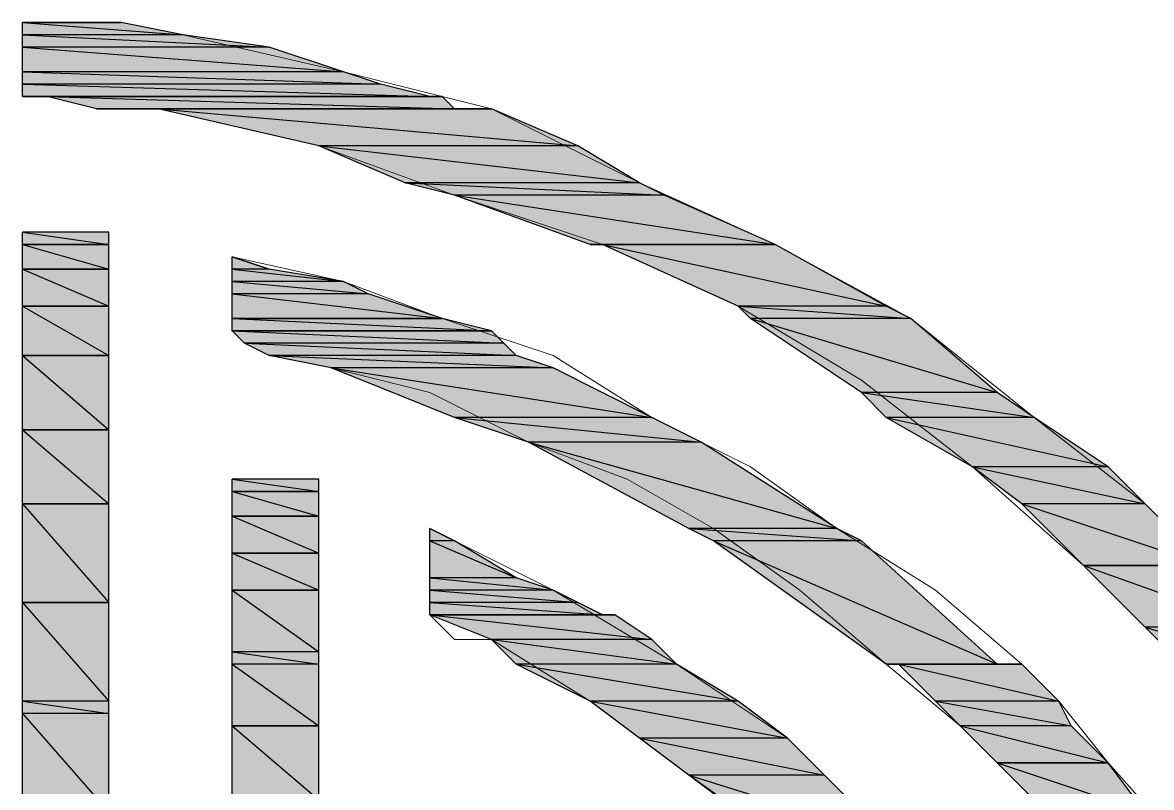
# Model space of a CAD drawing. Header units: millimetres. Extents: x -678 to 5260, y -935 to 3264.
# Drawn here: x 4805.09 to 4835.47, y -783.18 to -762.6 of the extents above; entities that cross this region are included whole.
import ezdxf

# ---------------------------------------------------------------- set-up
doc = ezdxf.new("R2010")
doc.units = ezdxf.units.MM
doc.header["$MEASUREMENT"] = 0
doc.layers.get('0').update_dxf_attribs({"linetype": 'CONTINUOUS'})

msp = doc.modelspace()

# ---------------------------------------------------------------- hatches: boundary and pattern name
at = {"true_color": 0x000007}
h = msp.add_hatch(color=7, dxfattribs=at)
h.paths.add_polyline_path([(4807.74748, -762.5972), (4805.09188, -762.5972), (4809.40723, -762.92915)])
h.paths.add_polyline_path([(4805.09188, -762.5972), (4809.40723, -762.92915), (4805.09188, -762.92915)])
h = msp.add_hatch(color=7, dxfattribs=at)
h.paths.add_polyline_path([(4809.40723, -762.92915), (4805.09188, -762.92915), (4811.73089, -763.2611)])
h.paths.add_polyline_path([(4805.09188, -762.92915), (4811.73089, -763.2611), (4805.09188, -763.2611)])
h = msp.add_hatch(color=7, dxfattribs=at)
h.paths.add_polyline_path([(4811.73089, -763.2611), (4805.09188, -763.2611), (4813.72259, -763.925)])
h.paths.add_polyline_path([(4805.09188, -763.2611), (4813.72259, -763.925), (4805.09188, -763.925)])
h = msp.add_hatch(color=7, dxfattribs=at)
h.paths.add_polyline_path([(4813.72259, -763.925), (4805.09188, -763.925), (4814.71844, -764.25695)])
h.paths.add_polyline_path([(4805.09188, -763.925), (4814.71844, -764.25695), (4805.09188, -764.25695)])
h = msp.add_hatch(color=7, dxfattribs=at)
h.paths.add_polyline_path([(4814.71844, -764.25695), (4805.09188, -764.25695), (4816.04624, -764.5889)])
h.paths.add_polyline_path([(4805.09188, -764.25695), (4816.04624, -764.5889), (4805.09188, -764.5889)])
h = msp.add_hatch(color=7, dxfattribs=at)
h.paths.add_polyline_path([(4816.04624, -764.5889), (4805.09188, -764.5889)])
h.paths.add_polyline_path([(4805.09188, -764.5889), (4816.04624, -764.5889)])
h.paths.add_polyline_path([(4816.04624, -764.5889), (4805.09188, -764.5889)])
h.paths.add_polyline_path([(4816.04624, -764.5889), (4805.09188, -764.5889), (4805.42383, -764.5889)])
h = msp.add_hatch(color=7, dxfattribs=at)
h.paths.add_polyline_path([(4816.37819, -764.5889), (4805.75578, -764.5889), (4816.71014, -764.92085)])
h.paths.add_polyline_path([(4805.75578, -764.5889), (4816.71014, -764.92085), (4807.08358, -764.92085)])
h = msp.add_hatch(color=7, dxfattribs=at)
h.paths.add_polyline_path([(4816.71014, -764.92085), (4807.08358, -764.92085), (4817.70599, -764.92085)])
h.paths.add_polyline_path([(4807.08358, -764.92085), (4817.70599, -764.92085), (4808.74333, -764.92085)])
h = msp.add_hatch(color=7, dxfattribs=at)
h.paths.add_polyline_path([(4817.70599, -764.92085), (4808.74333, -764.92085), (4820.02964, -765.9167)])
h.paths.add_polyline_path([(4808.74333, -764.92085), (4820.02964, -765.9167), (4813.05869, -765.9167)])
h = msp.add_hatch(color=7, dxfattribs=at)
h.paths.add_polyline_path([(4820.02964, -765.9167), (4813.05869, -765.9167), (4821.68939, -766.91255)])
h.paths.add_polyline_path([(4813.05869, -765.9167), (4821.68939, -766.91255), (4815.38234, -766.91255)])
h = msp.add_hatch(color=7, dxfattribs=at)
h.paths.add_polyline_path([(4821.68939, -766.91255), (4815.38234, -766.91255), (4822.35329, -767.2445)])
h.paths.add_polyline_path([(4815.38234, -766.91255), (4822.35329, -767.2445), (4816.71014, -767.2445)])
h = msp.add_hatch(color=7, dxfattribs=at)
h.paths.add_polyline_path([(4822.35329, -767.2445), (4816.71014, -767.2445), (4825.34084, -768.5723)])
h.paths.add_polyline_path([(4816.71014, -767.2445), (4825.34084, -768.5723), (4820.36159, -768.5723)])
h = msp.add_hatch(color=7, dxfattribs=at)
h.paths.add_polyline_path([(4807.41553, -768.24035), (4805.09188, -768.24035), (4807.41553, -768.5723)])
h.paths.add_polyline_path([(4805.09188, -768.24035), (4807.41553, -768.5723), (4805.09188, -768.5723)])
h.paths.add_polyline_path([(4807.41553, -768.5723), (4805.09188, -768.5723)])
h.paths.add_polyline_path([(4805.09188, -768.5723), (4807.41553, -768.5723)])
h = msp.add_hatch(color=7, dxfattribs=at)
h.paths.add_polyline_path([(4807.41553, -768.5723), (4805.09188, -768.5723), (4807.41553, -769.2362)])
h.paths.add_polyline_path([(4805.09188, -768.5723), (4807.41553, -769.2362), (4805.09188, -769.2362)])
h.paths.add_polyline_path([(4807.41553, -769.2362), (4805.09188, -769.2362)])
h.paths.add_polyline_path([(4805.09188, -769.2362), (4807.41553, -769.2362)])
h = msp.add_hatch(color=7, dxfattribs=at)
h.paths.add_polyline_path([(4825.34084, -768.5723), (4820.36159, -768.5723)])
h.paths.add_polyline_path([(4820.36159, -768.5723), (4825.34084, -768.5723), (4820.69354, -768.5723)])
h = msp.add_hatch(color=7, dxfattribs=at)
h.paths.add_polyline_path([(4825.34084, -768.5723), (4820.69354, -768.5723), (4828.3284, -770.23205)])
h.paths.add_polyline_path([(4820.69354, -768.5723), (4828.3284, -770.23205), (4824.34499, -770.23205)])
h = msp.add_hatch(color=7, dxfattribs=at)
h.paths.add_polyline_path([(4811.73089, -769.2362), (4810.73503, -768.90425)])
h.paths.add_polyline_path([(4810.73503, -768.90425), (4811.73089, -769.2362), (4810.73503, -769.2362)])
h = msp.add_hatch(color=7, dxfattribs=at)
h.paths.add_polyline_path([(4807.41553, -769.2362), (4805.09188, -769.2362), (4807.41553, -770.23205)])
h.paths.add_polyline_path([(4805.09188, -769.2362), (4807.41553, -770.23205), (4805.09188, -770.23205)])
h.paths.add_polyline_path([(4807.41553, -770.23205), (4805.09188, -770.23205)])
h.paths.add_polyline_path([(4805.09188, -770.23205), (4807.41553, -770.23205)])
h = msp.add_hatch(color=7, dxfattribs=at)
h.paths.add_polyline_path([(4811.73089, -769.2362), (4810.73503, -769.2362), (4813.72259, -769.56815)])
h.paths.add_polyline_path([(4810.73503, -769.2362), (4813.72259, -769.56815), (4810.73503, -769.56815)])
h = msp.add_hatch(color=7, dxfattribs=at)
h.paths.add_polyline_path([(4813.72259, -769.56815), (4810.73503, -769.56815), (4814.38649, -769.9001)])
h.paths.add_polyline_path([(4810.73503, -769.56815), (4814.38649, -769.9001), (4810.73503, -769.9001)])
h = msp.add_hatch(color=7, dxfattribs=at)
h.paths.add_polyline_path([(4814.38649, -769.9001), (4810.73503, -769.9001), (4816.37819, -770.564)])
h.paths.add_polyline_path([(4810.73503, -769.9001), (4816.37819, -770.564), (4810.73503, -770.564)])
h.paths.add_polyline_path([(4816.37819, -770.564), (4810.73503, -770.564)])
h.paths.add_polyline_path([(4810.73503, -770.564), (4816.37819, -770.564)])
h = msp.add_hatch(color=7, dxfattribs=at)
h.paths.add_polyline_path([(4807.41553, -770.23205), (4805.09188, -770.23205), (4807.41553, -771.55985)])
h.paths.add_polyline_path([(4805.09188, -770.23205), (4807.41553, -771.55985), (4805.09188, -771.55985)])
h.paths.add_polyline_path([(4807.41553, -771.55985), (4805.09188, -771.55985)])
h.paths.add_polyline_path([(4805.09188, -771.55985), (4807.41553, -771.55985)])
h = msp.add_hatch(color=7, dxfattribs=at)
h.paths.add_polyline_path([(4828.3284, -770.23205), (4824.34499, -770.23205), (4828.9923, -770.564)])
h.paths.add_polyline_path([(4824.34499, -770.23205), (4828.9923, -770.564), (4824.67694, -770.564)])
h = msp.add_hatch(color=7, dxfattribs=at)
h.paths.add_polyline_path([(4816.37819, -770.564), (4810.73503, -770.564), (4817.70599, -770.89595)])
h.paths.add_polyline_path([(4810.73503, -770.564), (4817.70599, -770.89595), (4810.73503, -770.89595)])
h = msp.add_hatch(color=7, dxfattribs=at)
h.paths.add_polyline_path([(4828.9923, -770.564), (4824.67694, -770.564), (4831.31595, -772.5557)])
h.paths.add_polyline_path([(4824.67694, -770.564), (4831.31595, -772.5557), (4827.6645, -772.5557)])
h = msp.add_hatch(color=7, dxfattribs=at)
h.paths.add_polyline_path([(4817.70599, -770.89595), (4810.73503, -770.89595), (4818.03794, -771.2279)])
h.paths.add_polyline_path([(4810.73503, -770.89595), (4818.03794, -771.2279), (4811.06698, -771.2279)])
h = msp.add_hatch(color=7, dxfattribs=at)
h.paths.add_polyline_path([(4818.03794, -771.2279), (4811.06698, -771.2279), (4818.36989, -771.55985)])
h.paths.add_polyline_path([(4811.06698, -771.2279), (4818.36989, -771.55985), (4811.73089, -771.55985)])
h = msp.add_hatch(color=7, dxfattribs=at)
h.paths.add_polyline_path([(4807.41553, -771.55985), (4805.09188, -771.55985), (4807.41553, -773.55155)])
h.paths.add_polyline_path([(4805.09188, -771.55985), (4807.41553, -773.55155), (4805.09188, -773.55155)])
h.paths.add_polyline_path([(4807.41553, -773.55155), (4805.09188, -773.55155)])
h.paths.add_polyline_path([(4805.09188, -773.55155), (4807.41553, -773.55155)])
h = msp.add_hatch(color=7, dxfattribs=at)
h.paths.add_polyline_path([(4818.36989, -771.55985), (4811.73089, -771.55985), (4819.36574, -771.8918)])
h.paths.add_polyline_path([(4811.73089, -771.55985), (4819.36574, -771.8918), (4813.39064, -771.8918)])
h = msp.add_hatch(color=7, dxfattribs=at)
h.paths.add_polyline_path([(4819.36574, -771.8918), (4813.39064, -771.8918), (4822.02134, -773.2196)])
h.paths.add_polyline_path([(4813.39064, -771.8918), (4822.02134, -773.2196), (4816.71014, -773.2196)])
h = msp.add_hatch(color=7, dxfattribs=at)
h.paths.add_polyline_path([(4831.31595, -772.5557), (4827.6645, -772.5557), (4832.3118, -773.2196)])
h.paths.add_polyline_path([(4827.6645, -772.5557), (4832.3118, -773.2196), (4828.3284, -773.2196)])
h = msp.add_hatch(color=7, dxfattribs=at)
h.paths.add_polyline_path([(4822.02134, -773.2196), (4816.71014, -773.2196), (4823.34914, -773.8835)])
h.paths.add_polyline_path([(4816.71014, -773.2196), (4823.34914, -773.8835), (4818.70184, -773.8835)])
h = msp.add_hatch(color=7, dxfattribs=at)
h.paths.add_polyline_path([(4832.3118, -773.2196), (4828.3284, -773.2196), (4834.3035, -774.5474)])
h.paths.add_polyline_path([(4828.3284, -773.2196), (4834.3035, -774.5474), (4830.65205, -774.5474)])
h = msp.add_hatch(color=7, dxfattribs=at)
h.paths.add_polyline_path([(4807.41553, -773.55155), (4805.09188, -773.55155), (4807.41553, -775.54325)])
h.paths.add_polyline_path([(4805.09188, -773.55155), (4807.41553, -775.54325), (4805.09188, -775.54325)])
h = msp.add_hatch(color=7, dxfattribs=at)
h.paths.add_polyline_path([(4823.34914, -773.8835), (4818.70184, -773.8835), (4827.00059, -776.20716)])
h.paths.add_polyline_path([(4818.70184, -773.8835), (4827.00059, -776.20716), (4823.01719, -776.20716)])
h = msp.add_hatch(color=7, dxfattribs=at)
h.paths.add_polyline_path([(4834.3035, -774.5474), (4830.65205, -774.5474), (4835.29935, -775.54325)])
h.paths.add_polyline_path([(4830.65205, -774.5474), (4835.29935, -775.54325), (4831.97985, -775.54325)])
h = msp.add_hatch(color=7, dxfattribs=at)
h.paths.add_polyline_path([(4813.05869, -774.87935), (4810.73503, -774.87935), (4813.05869, -775.2113)])
h.paths.add_polyline_path([(4810.73503, -774.87935), (4813.05869, -775.2113), (4810.73503, -775.2113)])
h.paths.add_polyline_path([(4813.05869, -775.2113), (4810.73503, -775.2113)])
h.paths.add_polyline_path([(4810.73503, -775.2113), (4813.05869, -775.2113)])
h = msp.add_hatch(color=7, dxfattribs=at)
h.paths.add_polyline_path([(4813.05869, -775.2113), (4810.73503, -775.2113), (4813.05869, -775.8752)])
h.paths.add_polyline_path([(4810.73503, -775.2113), (4813.05869, -775.8752), (4810.73503, -775.8752)])
h.paths.add_polyline_path([(4813.05869, -775.8752), (4810.73503, -775.8752)])
h.paths.add_polyline_path([(4810.73503, -775.8752), (4813.05869, -775.8752)])
h = msp.add_hatch(color=7, dxfattribs=at)
h.paths.add_polyline_path([(4807.41553, -775.54325), (4805.09188, -775.54325), (4807.41553, -778.19886)])
h.paths.add_polyline_path([(4805.09188, -775.54325), (4807.41553, -778.19886), (4805.09188, -778.19886)])
h = msp.add_hatch(color=7, dxfattribs=at)
h.paths.add_polyline_path([(4835.29935, -775.54325), (4831.97985, -775.54325), (4836.9591, -777.20301)])
h.paths.add_polyline_path([(4831.97985, -775.54325), (4836.9591, -777.20301), (4833.6396, -777.20301)])
h.paths.add_polyline_path([(4836.9591, -777.20301), (4833.6396, -777.20301)])
h.paths.add_polyline_path([(4833.6396, -777.20301), (4836.9591, -777.20301)])
h = msp.add_hatch(color=7, dxfattribs=at)
h.paths.add_polyline_path([(4813.05869, -775.8752), (4810.73503, -775.8752), (4813.05869, -776.87106)])
h.paths.add_polyline_path([(4810.73503, -775.8752), (4813.05869, -776.87106), (4810.73503, -776.87106)])
h.paths.add_polyline_path([(4813.05869, -776.87106), (4810.73503, -776.87106)])
h.paths.add_polyline_path([(4810.73503, -776.87106), (4813.05869, -776.87106)])
h = msp.add_hatch(color=7, dxfattribs=at)
h.paths.add_polyline_path([(4816.71014, -776.53911), (4816.04624, -776.20716)])
h.paths.add_polyline_path([(4816.04624, -776.20716), (4816.71014, -776.53911), (4816.04624, -776.53911)])
h = msp.add_hatch(color=7, dxfattribs=at)
h.paths.add_polyline_path([(4827.00059, -776.20716), (4823.01719, -776.20716), (4827.6645, -776.53911)])
h.paths.add_polyline_path([(4823.01719, -776.20716), (4827.6645, -776.53911), (4823.68109, -776.53911)])
h = msp.add_hatch(color=7, dxfattribs=at)
h.paths.add_polyline_path([(4816.71014, -776.53911), (4816.04624, -776.53911), (4818.36989, -777.53496)])
h.paths.add_polyline_path([(4816.04624, -776.53911), (4818.36989, -777.53496), (4816.04624, -777.53496)])
h = msp.add_hatch(color=7, dxfattribs=at)
h.paths.add_polyline_path([(4827.6645, -776.53911), (4823.68109, -776.53911), (4831.31595, -779.85861)])
h.paths.add_polyline_path([(4823.68109, -776.53911), (4831.31595, -779.85861), (4828.3284, -779.85861)])
h = msp.add_hatch(color=7, dxfattribs=at)
h.paths.add_polyline_path([(4813.05869, -776.87106), (4810.73503, -776.87106), (4813.05869, -777.86691)])
h.paths.add_polyline_path([(4810.73503, -776.87106), (4813.05869, -777.86691), (4810.73503, -777.86691)])
h.paths.add_polyline_path([(4813.05869, -777.86691), (4810.73503, -777.86691)])
h.paths.add_polyline_path([(4810.73503, -777.86691), (4813.05869, -777.86691)])
h = msp.add_hatch(color=7, dxfattribs=at)
h.paths.add_polyline_path([(4836.9591, -777.20301), (4833.6396, -777.20301), (4838.2869, -778.86276)])
h.paths.add_polyline_path([(4833.6396, -777.20301), (4838.2869, -778.86276), (4835.29935, -778.86276)])
h = msp.add_hatch(color=7, dxfattribs=at)
h.paths.add_polyline_path([(4818.36989, -777.53496), (4816.04624, -777.53496), (4819.36574, -777.86691)])
h.paths.add_polyline_path([(4816.04624, -777.53496), (4819.36574, -777.86691), (4816.04624, -777.86691)])
h = msp.add_hatch(color=7, dxfattribs=at)
h.paths.add_polyline_path([(4813.05869, -777.86691), (4810.73503, -777.86691), (4813.05869, -779.52666)])
h.paths.add_polyline_path([(4810.73503, -777.86691), (4813.05869, -779.52666), (4810.73503, -779.52666)])
h = msp.add_hatch(color=7, dxfattribs=at)
h.paths.add_polyline_path([(4819.36574, -777.86691), (4816.04624, -777.86691), (4820.02964, -778.19886)])
h.paths.add_polyline_path([(4816.04624, -777.86691), (4820.02964, -778.19886), (4816.04624, -778.19886)])
h = msp.add_hatch(color=7, dxfattribs=at)
h.paths.add_polyline_path([(4807.41553, -778.19886), (4805.09188, -778.19886), (4807.41553, -780.85446)])
h.paths.add_polyline_path([(4805.09188, -778.19886), (4807.41553, -780.85446), (4805.09188, -780.85446)])
h = msp.add_hatch(color=7, dxfattribs=at)
h.paths.add_polyline_path([(4820.02964, -778.19886), (4816.04624, -778.19886), (4820.69354, -778.53081)])
h.paths.add_polyline_path([(4816.04624, -778.19886), (4820.69354, -778.53081), (4816.04624, -778.53081)])
h = msp.add_hatch(color=7, dxfattribs=at)
h.paths.add_polyline_path([(4821.02549, -778.53081), (4816.04624, -778.53081)])
h.paths.add_polyline_path([(4821.02549, -778.53081), (4816.04624, -778.53081), (4820.69354, -778.53081)])
h = msp.add_hatch(color=7, dxfattribs=at)
h.paths.add_polyline_path([(4821.02549, -778.53081), (4816.04624, -778.53081), (4822.02134, -779.19471)])
h.paths.add_polyline_path([(4816.04624, -778.53081), (4822.02134, -779.19471), (4817.70599, -779.19471)])
h = msp.add_hatch(color=7, dxfattribs=at)
h.paths.add_polyline_path([(4838.2869, -778.86276), (4835.29935, -778.86276), (4839.6147, -780.19056)])
h.paths.add_polyline_path([(4835.29935, -778.86276), (4839.6147, -780.19056), (4836.62715, -780.19056)])
h = msp.add_hatch(color=7, dxfattribs=at)
h.paths.add_polyline_path([(4822.02134, -779.19471), (4817.70599, -779.19471), (4822.68524, -779.85861)])
h.paths.add_polyline_path([(4817.70599, -779.19471), (4822.68524, -779.85861), (4818.36989, -779.85861)])
h = msp.add_hatch(color=7, dxfattribs=at)
h.paths.add_polyline_path([(4813.05869, -779.52666), (4810.73503, -779.52666), (4813.05869, -779.85861)])
h.paths.add_polyline_path([(4810.73503, -779.52666), (4813.05869, -779.85861), (4810.73503, -779.85861)])
h = msp.add_hatch(color=7, dxfattribs=at)
h.paths.add_polyline_path([(4813.05869, -779.85861), (4810.73503, -779.85861), (4813.05869, -781.51836)])
h.paths.add_polyline_path([(4810.73503, -779.85861), (4813.05869, -781.51836), (4810.73503, -781.51836)])
h = msp.add_hatch(color=7, dxfattribs=at)
h.paths.add_polyline_path([(4822.68524, -779.85861), (4818.36989, -779.85861), (4824.34499, -780.85446)])
h.paths.add_polyline_path([(4818.36989, -779.85861), (4824.34499, -780.85446), (4820.36159, -780.85446)])
h = msp.add_hatch(color=7, dxfattribs=at)
h.paths.add_polyline_path([(4831.31595, -779.85861), (4828.3284, -779.85861), (4831.97985, -779.85861)])
h.paths.add_polyline_path([(4828.3284, -779.85861), (4831.97985, -779.85861), (4828.66035, -779.85861)])
h = msp.add_hatch(color=7, dxfattribs=at)
h.paths.add_polyline_path([(4831.97985, -779.85861), (4828.66035, -779.85861), (4832.9757, -780.85446)])
h.paths.add_polyline_path([(4828.66035, -779.85861), (4832.9757, -780.85446), (4829.6562, -780.85446)])
h = msp.add_hatch(color=7, dxfattribs=at)
h.paths.add_polyline_path([(4807.41553, -780.85446), (4805.09188, -780.85446), (4807.41553, -781.18641)])
h.paths.add_polyline_path([(4805.09188, -780.85446), (4807.41553, -781.18641), (4805.09188, -781.18641)])
h = msp.add_hatch(color=7, dxfattribs=at)
h.paths.add_polyline_path([(4824.34499, -780.85446), (4820.36159, -780.85446), (4825.67279, -781.85031)])
h.paths.add_polyline_path([(4820.36159, -780.85446), (4825.67279, -781.85031), (4821.68939, -781.85031)])
h = msp.add_hatch(color=7, dxfattribs=at)
h.paths.add_polyline_path([(4832.9757, -780.85446), (4829.6562, -780.85446), (4833.30765, -781.51836)])
h.paths.add_polyline_path([(4829.6562, -780.85446), (4833.30765, -781.51836), (4830.3201, -781.51836)])
h = msp.add_hatch(color=7, dxfattribs=at)
h.paths.add_polyline_path([(4807.41553, -781.18641), (4805.09188, -781.18641), (4807.41553, -783.84201)])
h.paths.add_polyline_path([(4805.09188, -781.18641), (4807.41553, -783.84201), (4805.09188, -783.84201)])
h = msp.add_hatch(color=7, dxfattribs=at)
h.paths.add_polyline_path([(4813.05869, -781.51836), (4810.73503, -781.51836), (4813.05869, -783.51006)])
h.paths.add_polyline_path([(4810.73503, -781.51836), (4813.05869, -783.51006), (4810.73503, -783.51006)])
h = msp.add_hatch(color=7, dxfattribs=at)
h.paths.add_polyline_path([(4833.30765, -781.51836), (4830.3201, -781.51836), (4834.3035, -782.51421)])
h.paths.add_polyline_path([(4830.3201, -781.51836), (4834.3035, -782.51421), (4831.31595, -782.51421)])
h.paths.add_polyline_path([(4834.3035, -782.51421), (4831.31595, -782.51421)])
h.paths.add_polyline_path([(4831.31595, -782.51421), (4834.3035, -782.51421)])
h = msp.add_hatch(color=7, dxfattribs=at)
h.paths.add_polyline_path([(4825.67279, -781.85031), (4821.68939, -781.85031), (4826.66864, -782.84616)])
h.paths.add_polyline_path([(4821.68939, -781.85031), (4826.66864, -782.84616), (4823.01719, -782.84616)])
h = msp.add_hatch(color=7, dxfattribs=at)
h.paths.add_polyline_path([(4834.3035, -782.51421), (4831.31595, -782.51421), (4835.29935, -783.84201)])
h.paths.add_polyline_path([(4831.31595, -782.51421), (4835.29935, -783.84201), (4832.64375, -783.84201)])
h = msp.add_hatch(color=7, dxfattribs=at)
h.paths.add_polyline_path([(4826.66864, -782.84616), (4823.01719, -782.84616), (4828.3284, -784.50591)])
h.paths.add_polyline_path([(4823.01719, -782.84616), (4828.3284, -784.50591), (4825.34084, -784.50591)])

# ---------------------------------------------------------------- linework, layer by layer
at = {"color": 7, "linetype": 'Continuous', "lineweight": -2, "true_color": 0x000007}
for points in [[(4805.09188, -762.5972), (4805.09188, -762.5972)], [(4807.74748, -762.5972), (4805.09188, -762.5972)], [(4805.09188, -762.5972), (4807.74748, -762.5972)], [(4807.74748, -762.5972), (4805.09188, -762.5972), (4809.40723, -762.92915)], [(4805.09188, -762.5972), (4809.40723, -762.92915), (4805.09188, -762.92915)], [(4809.40723, -762.92915), (4805.09188, -762.92915), (4811.73089, -763.2611)], [(4805.09188, -762.92915), (4811.73089, -763.2611), (4805.09188, -763.2611)], [(4811.73089, -763.2611), (4805.09188, -763.2611), (4813.72259, -763.925)], [(4805.09188, -763.2611), (4813.72259, -763.925), (4805.09188, -763.925)], [(4813.72259, -763.925), (4805.09188, -763.925), (4814.71844, -764.25695)], [(4805.09188, -763.925), (4814.71844, -764.25695), (4805.09188, -764.25695)], [(4814.71844, -764.25695), (4805.09188, -764.25695), (4816.04624, -764.5889)], [(4805.09188, -764.25695), (4816.04624, -764.5889), (4805.09188, -764.5889)], [(4805.09188, -764.5889), (4816.04624, -764.5889), (4816.04624, -764.5889)], [(4816.04624, -764.5889), (4816.04624, -764.5889), (4805.09188, -764.5889)], [(4816.04624, -764.5889), (4805.09188, -764.5889)], [(4805.09188, -764.5889), (4816.04624, -764.5889), (4816.04624, -764.5889)], [(4816.04624, -764.5889), (4816.04624, -764.5889), (4805.09188, -764.5889)], [(4816.04624, -764.5889), (4805.09188, -764.5889), (4805.42383, -764.5889)], [(4816.04624, -764.5889), (4805.42383, -764.5889), (4816.37819, -764.5889)], [(4805.42383, -764.5889), (4816.37819, -764.5889), (4805.75578, -764.5889)], [(4816.37819, -764.5889), (4805.75578, -764.5889), (4816.71014, -764.92085)], [(4805.75578, -764.5889), (4816.71014, -764.92085), (4807.08358, -764.92085)], [(4816.71014, -764.92085), (4807.08358, -764.92085), (4817.70599, -764.92085)], [(4807.08358, -764.92085), (4817.70599, -764.92085), (4808.74333, -764.92085)], [(4817.70599, -764.92085), (4817.70599, -764.92085), (4808.74333, -764.92085)], [(4817.70599, -764.92085), (4808.74333, -764.92085)], [(4817.70599, -764.92085), (4808.74333, -764.92085), (4820.02964, -765.9167)], [(4808.74333, -764.92085), (4820.02964, -765.9167), (4813.05869, -765.9167)], [(4820.02964, -765.9167), (4813.05869, -765.9167), (4821.68939, -766.91255)], [(4813.05869, -765.9167), (4821.68939, -766.91255), (4815.38234, -766.91255)], [(4821.68939, -766.91255), (4815.38234, -766.91255), (4822.35329, -767.2445)], [(4815.38234, -766.91255), (4822.35329, -767.2445), (4816.71014, -767.2445)], [(4822.35329, -767.2445), (4816.71014, -767.2445), (4825.34084, -768.5723)], [(4816.71014, -767.2445), (4825.34084, -768.5723), (4820.36159, -768.5723)], [(4807.41553, -768.24035), (4805.09188, -768.24035), (4807.41553, -768.5723)], [(4805.09188, -768.24035), (4807.41553, -768.5723), (4805.09188, -768.5723)], [(4807.41553, -768.5723), (4805.09188, -768.5723)], [(4805.09188, -768.5723), (4807.41553, -768.5723), (4807.41553, -768.5723)], [(4807.41553, -768.5723), (4805.09188, -768.5723), (4807.41553, -769.2362)], [(4805.09188, -768.5723), (4807.41553, -769.2362), (4805.09188, -769.2362)], [(4825.34084, -768.5723), (4820.36159, -768.5723)], [(4820.36159, -768.5723), (4825.34084, -768.5723), (4820.69354, -768.5723)], [(4825.34084, -768.5723), (4820.69354, -768.5723), (4828.3284, -770.23205)], [(4820.69354, -768.5723), (4828.3284, -770.23205), (4824.34499, -770.23205)], [(4810.73503, -768.90425), (4810.73503, -768.90425)], [(4811.73089, -769.2362), (4810.73503, -768.90425)], [(4810.73503, -768.90425), (4811.73089, -769.2362), (4810.73503, -769.2362)], [(4807.41553, -769.2362), (4805.09188, -769.2362)], [(4805.09188, -769.2362), (4807.41553, -769.2362), (4807.41553, -769.2362)], [(4807.41553, -769.2362), (4805.09188, -769.2362), (4807.41553, -770.23205)], [(4805.09188, -769.2362), (4807.41553, -770.23205), (4805.09188, -770.23205)], [(4811.73089, -769.2362), (4810.73503, -769.2362), (4813.72259, -769.56815)], [(4810.73503, -769.2362), (4813.72259, -769.56815), (4810.73503, -769.56815)], [(4813.72259, -769.56815), (4810.73503, -769.56815), (4814.38649, -769.9001)], [(4810.73503, -769.56815), (4814.38649, -769.9001), (4810.73503, -769.9001)], [(4814.38649, -769.9001), (4810.73503, -769.9001), (4816.37819, -770.564)], [(4810.73503, -769.9001), (4816.37819, -770.564), (4810.73503, -770.564)], [(4807.41553, -770.23205), (4805.09188, -770.23205)], [(4805.09188, -770.23205), (4807.41553, -770.23205), (4807.41553, -770.23205)], [(4807.41553, -770.23205), (4805.09188, -770.23205), (4807.41553, -771.55985)], [(4805.09188, -770.23205), (4807.41553, -771.55985), (4805.09188, -771.55985)], [(4828.3284, -770.23205), (4824.34499, -770.23205), (4828.9923, -770.564)], [(4824.34499, -770.23205), (4828.9923, -770.564), (4824.67694, -770.564)], [(4816.37819, -770.564), (4810.73503, -770.564)], [(4810.73503, -770.564), (4816.37819, -770.564), (4816.37819, -770.564)], [(4816.37819, -770.564), (4810.73503, -770.564), (4817.70599, -770.89595)], [(4810.73503, -770.564), (4817.70599, -770.89595), (4810.73503, -770.89595)], [(4828.9923, -770.564), (4824.67694, -770.564), (4831.31595, -772.5557)], [(4824.67694, -770.564), (4831.31595, -772.5557), (4827.6645, -772.5557)], [(4810.73503, -770.89595), (4817.70599, -770.89595), (4817.70599, -770.89595)], [(4817.70599, -770.89595), (4817.70599, -770.89595), (4810.73503, -770.89595)], [(4817.70599, -770.89595), (4810.73503, -770.89595)], [(4810.73503, -770.89595), (4817.70599, -770.89595)], [(4817.70599, -770.89595), (4810.73503, -770.89595), (4818.03794, -771.2279)], [(4810.73503, -770.89595), (4818.03794, -771.2279), (4811.06698, -771.2279)], [(4818.03794, -771.2279), (4811.06698, -771.2279), (4818.36989, -771.55985)], [(4811.06698, -771.2279), (4818.36989, -771.55985), (4811.73089, -771.55985)], [(4807.41553, -771.55985), (4805.09188, -771.55985)], [(4805.09188, -771.55985), (4807.41553, -771.55985), (4807.41553, -771.55985)], [(4807.41553, -771.55985), (4805.09188, -771.55985), (4807.41553, -773.55155)], [(4805.09188, -771.55985), (4807.41553, -773.55155), (4805.09188, -773.55155)], [(4818.36989, -771.55985), (4811.73089, -771.55985), (4819.36574, -771.8918)], [(4811.73089, -771.55985), (4819.36574, -771.8918), (4813.39064, -771.8918)], [(4819.36574, -771.8918), (4813.39064, -771.8918), (4822.02134, -773.2196)], [(4813.39064, -771.8918), (4822.02134, -773.2196), (4816.71014, -773.2196)], [(4831.31595, -772.5557), (4827.6645, -772.5557), (4832.3118, -773.2196)], [(4827.6645, -772.5557), (4832.3118, -773.2196), (4828.3284, -773.2196)], [(4822.02134, -773.2196), (4816.71014, -773.2196), (4823.34914, -773.8835)], [(4816.71014, -773.2196), (4823.34914, -773.8835), (4818.70184, -773.8835)], [(4832.3118, -773.2196), (4828.3284, -773.2196), (4834.3035, -774.5474)], [(4828.3284, -773.2196), (4834.3035, -774.5474), (4830.65205, -774.5474)], [(4807.41553, -773.55155), (4805.09188, -773.55155)], [(4805.09188, -773.55155), (4807.41553, -773.55155), (4807.41553, -773.55155)], [(4807.41553, -773.55155), (4805.09188, -773.55155), (4807.41553, -775.54325)], [(4805.09188, -773.55155), (4807.41553, -775.54325), (4805.09188, -775.54325)], [(4823.34914, -773.8835), (4818.70184, -773.8835), (4827.00059, -776.20716)], [(4818.70184, -773.8835), (4827.00059, -776.20716), (4823.01719, -776.20716)], [(4834.3035, -774.5474), (4830.65205, -774.5474), (4835.29935, -775.54325)], [(4830.65205, -774.5474), (4835.29935, -775.54325), (4831.97985, -775.54325)], [(4813.05869, -774.87935), (4810.73503, -774.87935), (4813.05869, -775.2113)], [(4810.73503, -774.87935), (4813.05869, -775.2113), (4810.73503, -775.2113)], [(4813.05869, -775.2113), (4810.73503, -775.2113)], [(4810.73503, -775.2113), (4813.05869, -775.2113), (4813.05869, -775.2113)], [(4813.05869, -775.2113), (4810.73503, -775.2113), (4813.05869, -775.8752)], [(4810.73503, -775.2113), (4813.05869, -775.8752), (4810.73503, -775.8752)], [(4805.09188, -775.54325), (4807.41553, -775.54325), (4807.41553, -775.54325)], [(4807.41553, -775.54325), (4807.41553, -775.54325), (4805.09188, -775.54325)], [(4807.41553, -775.54325), (4805.09188, -775.54325), (4807.41553, -778.19886)], [(4805.09188, -775.54325), (4807.41553, -778.19886), (4805.09188, -778.19886)], [(4835.29935, -775.54325), (4831.97985, -775.54325), (4836.9591, -777.20301)], [(4831.97985, -775.54325), (4836.9591, -777.20301), (4833.6396, -777.20301)], [(4813.05869, -775.8752), (4810.73503, -775.8752)], [(4810.73503, -775.8752), (4813.05869, -775.8752), (4813.05869, -775.8752)], [(4813.05869, -775.8752), (4810.73503, -775.8752), (4813.05869, -776.87106)], [(4810.73503, -775.8752), (4813.05869, -776.87106), (4810.73503, -776.87106)], [(4816.04624, -776.20716), (4816.04624, -776.20716)], [(4816.71014, -776.53911), (4816.04624, -776.20716)], [(4816.04624, -776.20716), (4816.71014, -776.53911), (4816.04624, -776.53911)], [(4827.00059, -776.20716), (4823.01719, -776.20716), (4827.6645, -776.53911)], [(4823.01719, -776.20716), (4827.6645, -776.53911), (4823.68109, -776.53911)], [(4816.71014, -776.53911), (4816.04624, -776.53911), (4818.36989, -777.53496)], [(4816.04624, -776.53911), (4818.36989, -777.53496), (4816.04624, -777.53496)], [(4827.6645, -776.53911), (4823.68109, -776.53911), (4831.31595, -779.85861)], [(4823.68109, -776.53911), (4831.31595, -779.85861), (4828.3284, -779.85861)], [(4813.05869, -776.87106), (4810.73503, -776.87106)], [(4810.73503, -776.87106), (4813.05869, -776.87106), (4813.05869, -776.87106)], [(4813.05869, -776.87106), (4810.73503, -776.87106), (4813.05869, -777.86691)], [(4810.73503, -776.87106), (4813.05869, -777.86691), (4810.73503, -777.86691)], [(4836.9591, -777.20301), (4833.6396, -777.20301)], [(4833.6396, -777.20301), (4836.9591, -777.20301), (4836.9591, -777.20301)], [(4836.9591, -777.20301), (4833.6396, -777.20301), (4838.2869, -778.86276)], [(4833.6396, -777.20301), (4838.2869, -778.86276), (4835.29935, -778.86276)], [(4818.36989, -777.53496), (4816.04624, -777.53496), (4819.36574, -777.86691)], [(4816.04624, -777.53496), (4819.36574, -777.86691), (4816.04624, -777.86691)], [(4813.05869, -777.86691), (4810.73503, -777.86691)], [(4810.73503, -777.86691), (4813.05869, -777.86691), (4813.05869, -777.86691)], [(4813.05869, -777.86691), (4810.73503, -777.86691), (4813.05869, -779.52666)], [(4810.73503, -777.86691), (4813.05869, -779.52666), (4810.73503, -779.52666)], [(4819.36574, -777.86691), (4816.04624, -777.86691), (4820.02964, -778.19886)], [(4816.04624, -777.86691), (4820.02964, -778.19886), (4816.04624, -778.19886)], [(4805.09188, -778.19886), (4807.41553, -778.19886), (4807.41553, -778.19886)], [(4807.41553, -778.19886), (4807.41553, -778.19886), (4805.09188, -778.19886)], [(4807.41553, -778.19886), (4805.09188, -778.19886), (4807.41553, -780.85446)], [(4805.09188, -778.19886), (4807.41553, -780.85446), (4805.09188, -780.85446)], [(4820.02964, -778.19886), (4816.04624, -778.19886), (4820.69354, -778.53081)], [(4816.04624, -778.19886), (4820.69354, -778.53081), (4816.04624, -778.53081)], [(4821.02549, -778.53081), (4821.02549, -778.53081), (4816.04624, -778.53081)], [(4821.02549, -778.53081), (4816.04624, -778.53081), (4820.69354, -778.53081)], [(4821.02549, -778.53081), (4816.04624, -778.53081), (4822.02134, -779.19471)], [(4816.04624, -778.53081), (4822.02134, -779.19471), (4817.70599, -779.19471)], [(4838.2869, -778.86276), (4835.29935, -778.86276), (4839.6147, -780.19056)], [(4835.29935, -778.86276), (4839.6147, -780.19056), (4836.62715, -780.19056)], [(4822.02134, -779.19471), (4817.70599, -779.19471), (4822.68524, -779.85861)], [(4817.70599, -779.19471), (4822.68524, -779.85861), (4818.36989, -779.85861)], [(4813.05869, -779.52666), (4810.73503, -779.52666), (4813.05869, -779.85861)], [(4810.73503, -779.52666), (4813.05869, -779.85861), (4810.73503, -779.85861)], [(4813.05869, -779.85861), (4810.73503, -779.85861), (4813.05869, -781.51836)], [(4810.73503, -779.85861), (4813.05869, -781.51836), (4810.73503, -781.51836)], [(4822.68524, -779.85861), (4818.36989, -779.85861), (4824.34499, -780.85446)], [(4818.36989, -779.85861), (4824.34499, -780.85446), (4820.36159, -780.85446)], [(4831.31595, -779.85861), (4828.3284, -779.85861), (4831.97985, -779.85861)], [(4828.3284, -779.85861), (4831.97985, -779.85861), (4828.66035, -779.85861)], [(4831.97985, -779.85861), (4828.66035, -779.85861), (4832.9757, -780.85446)], [(4828.66035, -779.85861), (4832.9757, -780.85446), (4829.6562, -780.85446)], [(4807.41553, -780.85446), (4805.09188, -780.85446), (4807.41553, -781.18641)], [(4805.09188, -780.85446), (4807.41553, -781.18641), (4805.09188, -781.18641)], [(4824.34499, -780.85446), (4820.36159, -780.85446), (4825.67279, -781.85031)], [(4820.36159, -780.85446), (4825.67279, -781.85031), (4821.68939, -781.85031)], [(4832.9757, -780.85446), (4829.6562, -780.85446), (4833.30765, -781.51836)], [(4829.6562, -780.85446), (4833.30765, -781.51836), (4830.3201, -781.51836)], [(4807.41553, -781.18641), (4805.09188, -781.18641), (4807.41553, -783.84201)], [(4805.09188, -781.18641), (4807.41553, -783.84201), (4805.09188, -783.84201)], [(4813.05869, -781.51836), (4810.73503, -781.51836)], [(4810.73503, -781.51836), (4813.05869, -781.51836)], [(4813.05869, -781.51836), (4810.73503, -781.51836), (4813.05869, -783.51006)], [(4810.73503, -781.51836), (4813.05869, -783.51006), (4810.73503, -783.51006)], [(4833.30765, -781.51836), (4830.3201, -781.51836), (4834.3035, -782.51421)], [(4830.3201, -781.51836), (4834.3035, -782.51421), (4831.31595, -782.51421)], [(4825.67279, -781.85031), (4821.68939, -781.85031), (4826.66864, -782.84616)], [(4821.68939, -781.85031), (4826.66864, -782.84616), (4823.01719, -782.84616)], [(4834.3035, -782.51421), (4831.31595, -782.51421)], [(4831.31595, -782.51421), (4834.3035, -782.51421), (4834.3035, -782.51421)], [(4834.3035, -782.51421), (4831.31595, -782.51421), (4835.29935, -783.84201)], [(4831.31595, -782.51421), (4835.29935, -783.84201), (4832.64375, -783.84201)], [(4826.66864, -782.84616), (4823.01719, -782.84616), (4828.3284, -784.50591)], [(4823.01719, -782.84616), (4828.3284, -784.50591), (4825.34084, -784.50591)]]:
    msp.add_lwpolyline(points, close=True, dxfattribs=at)
at = {"color": 7, "linetype": 'Continuous', "lineweight": 9, "true_color": 0x000007}
for points in [[(4836.62715, -780.19056), (4834.9674, -778.53081), (4833.6396, -777.20301), (4830.65205, -774.5474), (4827.6645, -772.22375), (4824.34499, -770.23205), (4820.69354, -768.5723), (4816.71014, -767.2445), (4813.05869, -765.9167), (4808.74333, -764.92085), (4807.08358, -764.92085), (4805.75578, -764.5889), (4805.42383, -764.5889), (4805.09188, -764.5889), (4805.09188, -764.25695), (4805.09188, -764.25695), (4805.09188, -763.2611), (4805.09188, -762.5972), (4809.40723, -762.92915), (4813.72259, -763.925), (4817.70599, -764.92085), (4821.68939, -766.91255), (4825.34084, -768.5723), (4828.9923, -770.564), (4832.3118, -773.2196), (4835.29935, -775.54325), (4836.9591, -777.20301)], [(4805.09188, -784.17396), (4805.09188, -781.18641), (4805.09188, -778.19886), (4805.09188, -775.54325), (4805.09188, -773.55155), (4805.09188, -771.55985), (4805.09188, -770.23205), (4805.09188, -769.2362), (4805.09188, -768.5723), (4805.09188, -768.5723), (4805.09188, -768.24035), (4805.42383, -768.24035), (4805.42383, -768.24035), (4806.41968, -768.24035), (4807.08358, -768.24035), (4807.08358, -768.24035), (4807.41553, -768.24035), (4807.41553, -768.5723), (4807.41553, -768.5723), (4807.41553, -769.2362), (4807.41553, -770.23205), (4807.41553, -771.55985), (4807.41553, -773.55155), (4807.41553, -775.54325), (4807.41553, -778.19886), (4807.41553, -780.85446), (4807.41553, -784.17396)], [(4832.64375, -783.84201), (4831.97985, -783.17811), (4831.6479, -782.84616), (4831.31595, -782.51421), (4830.3201, -781.51836), (4828.3284, -779.85861), (4826.00474, -777.86691), (4823.68109, -776.20716), (4821.35744, -774.87935), (4818.70184, -773.8835), (4816.04624, -772.5557), (4813.39064, -771.8918), (4811.73089, -771.55985), (4811.06698, -771.2279), (4810.73503, -770.89595), (4810.73503, -770.89595), (4810.73503, -770.89595), (4810.73503, -770.564), (4810.73503, -769.9001), (4810.73503, -769.2362), (4810.73503, -768.90425), (4813.72259, -769.56815), (4816.37819, -770.564), (4819.36574, -771.55985), (4822.02134, -773.2196), (4824.67694, -774.5474), (4827.00059, -776.20716), (4829.6562, -777.86691), (4831.97985, -779.85861), (4832.9757, -780.85446), (4834.3035, -782.51421), (4836.9591, -785.50176)], [(4810.73503, -783.84201), (4810.73503, -781.51836), (4810.73503, -779.85861), (4810.73503, -777.86691), (4810.73503, -776.87106), (4810.73503, -775.8752), (4810.73503, -775.2113), (4810.73503, -774.87935), (4810.73503, -774.87935), (4811.06698, -774.87935), (4811.73089, -774.87935), (4812.39479, -774.87935), (4812.72674, -774.87935), (4813.05869, -774.87935), (4813.05869, -775.2113), (4813.05869, -775.8752), (4813.05869, -776.87106), (4813.05869, -777.86691), (4813.05869, -779.85861), (4813.05869, -781.51836), (4813.05869, -783.51006)], [(4825.67279, -784.83786), (4823.01719, -782.84616), (4820.36159, -780.85446), (4817.70599, -779.19471), (4816.71014, -779.19471), (4816.37819, -778.86276), (4816.04624, -778.53081), (4816.04624, -778.53081), (4816.04624, -778.19886), (4816.04624, -777.53496), (4816.04624, -776.53911), (4816.04624, -776.20716), (4819.36574, -777.86691), (4822.68524, -779.85861), (4825.67279, -781.85031), (4828.3284, -784.50591)]]:
    msp.add_lwpolyline(points, dxfattribs=at)

doc.saveas('drawing.dxf')
